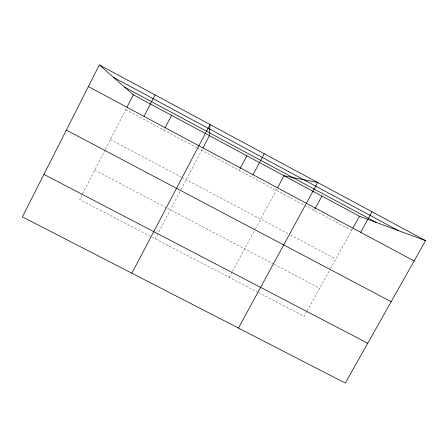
<?xml version="1.0" encoding="UTF-8"?>
<svg xmlns="http://www.w3.org/2000/svg" width="448" height="448" viewBox="0 0 448 448"><rect width="100%" height="100%" fill="white"/><g stroke="black" fill="none" stroke-linecap="round" stroke-linejoin="round"><path stroke-width="0.34" stroke-dasharray="2.24 1.68" d="M105.078 149.929L79.654 199.478L258.238 292.443M105.392 149.318L126.689 107.811M163.906 130.082L164.545 128.85M155.148 238.778L180.729 190.17M181.054 189.56L202.356 149.078M239.165 170.33L239.809 169.12M229.242 277.351L232.193 271.886M232.518 271.275L255.074 229.454M255.399 228.85L276.909 188.966M314.121 210.414L314.77 209.222M306.858 311.461L304.153 316.35L258.854 292.768M307.194 310.845L330.114 269.377M330.45 268.766L352.274 229.286M94.741 170.083L273.689 264.068M274.305 264.393L319.693 288.232M110.404 139.546L181.356 177.156M181.966 177.475L289.873 234.674M290.483 234.998L335.832 259.034M125.737 109.665L196.834 147.689M197.445 148.019L304.349 205.19M304.965 205.52L351.618 230.468"/><path stroke-width="0.67" d="M99.361 64.915L22.4 216.866L345.307 383.085L425.6 240.632L99.361 64.915L133.358 94.814L359.464 216.272L425.6 240.632M127.008 107.19L133.358 94.814M144.01 116.374L155.081 94.926M165.183 127.624L171.567 115.338M131.88 273.224L210.034 124.522L209.418 135.666L203 147.862M240.134 168.515L246.904 155.803M253.002 174.703L264.23 153.714M277.558 187.768L284.038 175.75L317.694 182.515L238.448 328.076M315.101 208.628L321.933 196.106M352.923 228.105L359.464 216.272M360.646 232.316L372.025 211.775M43.915 174.384L367.769 343.241M66.343 130.099L391.171 301.717M88.379 86.598L414.148 260.949M113.557 77.398L398.194 230.535M124.762 87.254L376.348 222.488"/></g></svg>
